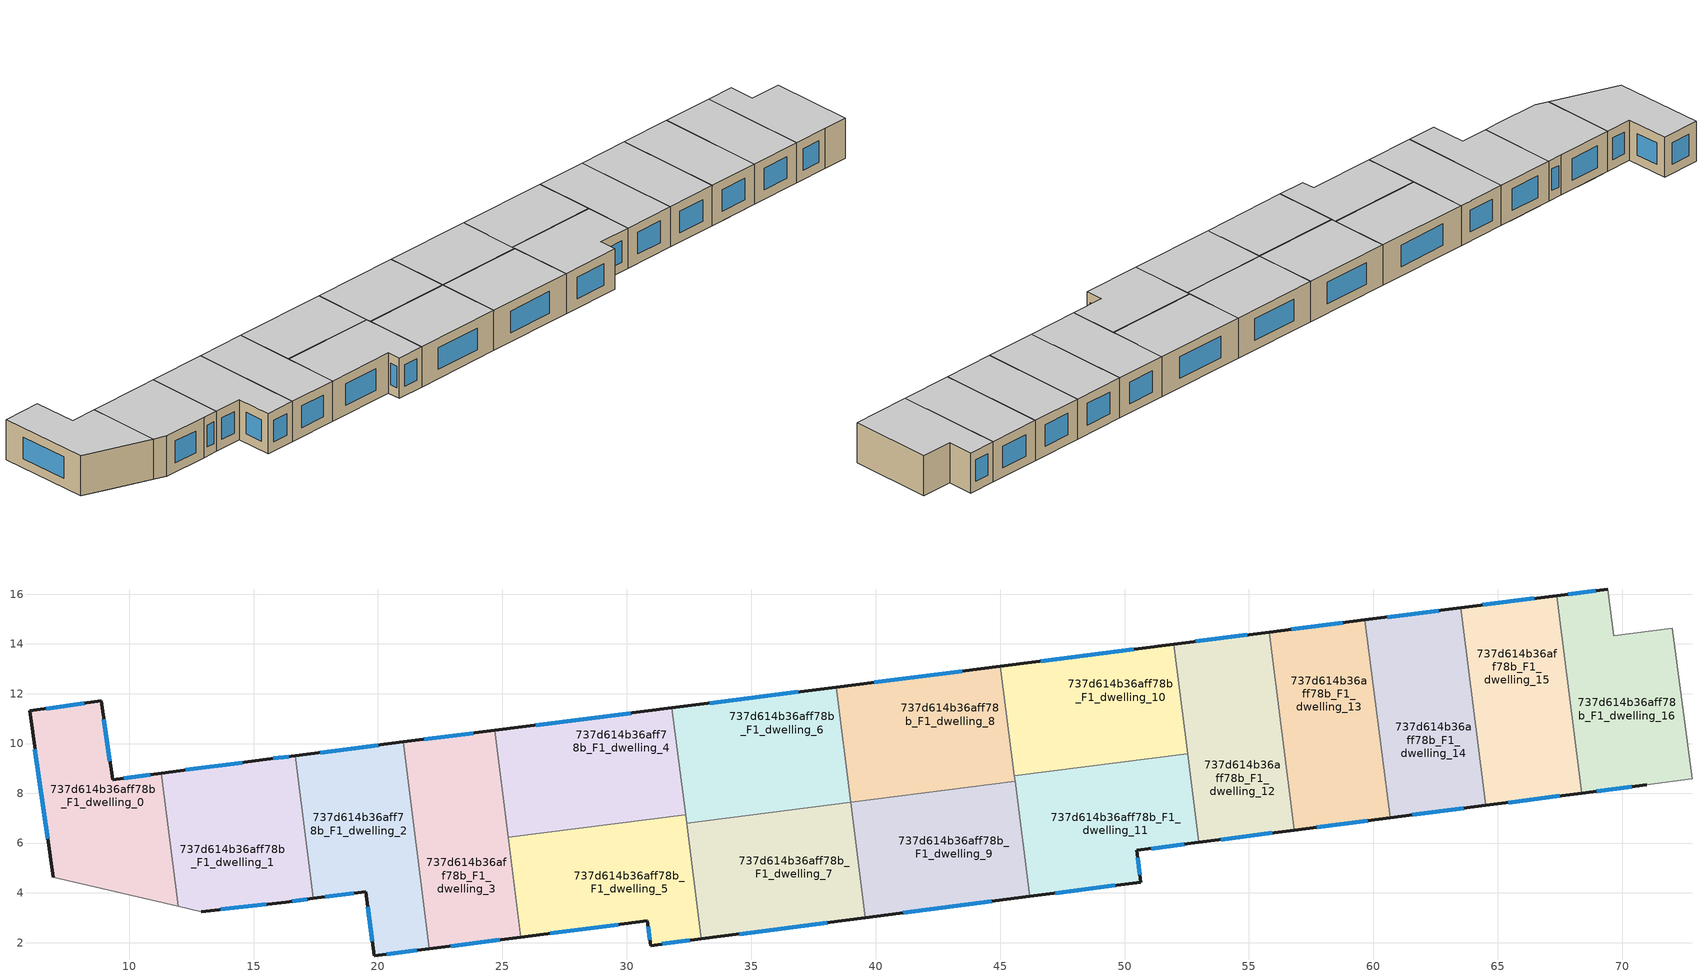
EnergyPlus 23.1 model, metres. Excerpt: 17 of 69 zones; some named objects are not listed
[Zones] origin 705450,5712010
737d614b36aff78b_F1_dwelling_0
 floor to 737d614b36aff78b_F0_dwelling_0 (EU_floor_Construction): 8.87,11.71 9.33,8.55 11.3,8.81 11.53,7.01 9.27,4.09 6.94,4.63 6,11.31 z3
 floor to 737d614b36aff78b_F0_dwelling_1 (EU_floor_Construction): 11.53,7.01 11.98,3.46 9.27,4.09 z3
 wall outside (EU_wall_Construction): 11.3,8.81 9.33,8.55 8.87,11.71 6,11.31 6.94,4.63 z3:6
 wall to 737d614b36aff78b_F1_dwelling_1 (EU_wall_Construction): 11.98,3.46 11.3,8.81 z3:6
 wall adiabatic (EU_wall_Construction): 6.94,4.63 11.98,3.46 z3:6
 window (EU_Window_Construction): 6.22,9.76 6.72,6.18 / 8.21,11.62 6.66,11.4 / 9.23,9.28 8.98,10.98 / 10.84,8.75 9.79,8.61 z3.69:5.31
 ceiling to 737d614b36aff78b_F2_dwelling_0 (EU_floor_Construction): 11.98,3.46 11.3,8.81 9.33,8.55 8.87,11.71 6,11.31 6.94,4.63 z6
737d614b36aff78b_F1_dwelling_1
 floor to 737d614b36aff78b_F0_dwelling_1 (EU_floor_Construction): 17.17,5.59 17.41,3.77 16.3,3.63 12.9,3.25 11.98,3.46 11.53,7.01 12.96,8.86 z3
 floor to 737d614b36aff78b_F0_dwelling_0 (EU_floor_Construction): 12.96,8.86 11.53,7.01 11.3,8.81 12.77,9 z3
 floor to 737d614b36aff78b_F0_dwelling_2 (EU_floor_Construction): 16.68,9.51 17.17,5.59 12.96,8.86 12.77,9 15.53,9.37 z3
 wall outside (EU_wall_Construction): 12.9,3.25 16.3,3.63 17.41,3.77 / 16.68,9.51 15.53,9.37 11.3,8.81 z3:6
 wall adiabatic (EU_wall_Construction): 11.98,3.46 12.9,3.25 z3:6
 wall to 737d614b36aff78b_F1_dwelling_2 (EU_wall_Construction): 17.41,3.77 16.68,9.51 z3:6
 window (EU_Window_Construction): 16.56,3.66 17.15,3.74 / 13.68,3.33 15.51,3.54 / 14.55,9.24 12.28,8.94 / 16.41,9.48 15.8,9.4 z3.69:5.31
 ceiling to 737d614b36aff78b_F2_dwelling_1 (EU_floor_Construction): 17.41,3.77 16.68,9.51 15.53,9.37 11.3,8.81 11.98,3.46 12.9,3.25 16.3,3.63 z6
737d614b36aff78b_F1_dwelling_10
 floor to 737d614b36aff78b_F0_dwelling_12 (EU_floor_Construction): 51.97,13.99 52.53,9.6 50.38,9.32 45.43,13.16 z3
 floor to 737d614b36aff78b_F0_dwelling_10 (EU_floor_Construction): 48.22,11 46.55,8.84 45.57,8.71 45.01,13.11 45.43,13.16 z3
 floor to 737d614b36aff78b_F0_dwelling_11 (EU_floor_Construction): 50.38,9.32 46.55,8.84 48.22,11 z3
 wall outside (EU_wall_Construction): 51.97,13.99 45.01,13.11 z3:6
 wall to 737d614b36aff78b_F1_dwelling_11 (EU_wall_Construction): 45.57,8.71 52.53,9.6 z3:6
 wall to 737d614b36aff78b_F1_dwelling_12 (EU_wall_Construction): 52.53,9.6 51.97,13.99 z3:6
 wall to 737d614b36aff78b_F1_dwelling_8 (EU_wall_Construction): 45.01,13.11 45.57,8.71 z3:6
 window (EU_Window_Construction): 50.36,13.79 46.62,13.31 z3.69:5.31
 ceiling to 737d614b36aff78b_F2_dwelling_10 (EU_floor_Construction): 52.53,9.6 51.97,13.99 45.01,13.11 45.57,8.71 z6
737d614b36aff78b_F1_dwelling_11
 floor to 737d614b36aff78b_F0_dwelling_11 (EU_floor_Construction): 52.8,7.45 52.98,6.03 50.49,5.7 50.66,4.43 48.97,4.21 45.83,6.65 45.7,7.73 46.55,8.84 50.38,9.32 z3
 floor to 737d614b36aff78b_F0_dwelling_13 (EU_floor_Construction): 52.61,8.95 52.8,7.45 51.96,8.1 z3
 floor to 737d614b36aff78b_F0_dwelling_9 (EU_floor_Construction): 48.97,4.21 46.19,3.85 45.83,6.65 z3
 floor to 737d614b36aff78b_F0_dwelling_10 (EU_floor_Construction): 46.55,8.84 45.7,7.73 45.57,8.71 z3
 floor to 737d614b36aff78b_F0_dwelling_12 (EU_floor_Construction): 52.53,9.6 52.61,8.95 51.96,8.1 50.38,9.32 z3
 wall outside (EU_wall_Construction): 46.19,3.85 50.66,4.43 50.49,5.7 52.98,6.03 z3:6
 wall to 737d614b36aff78b_F1_dwelling_9 (EU_wall_Construction): 45.6,8.48 46.19,3.85 z3:6
 wall to 737d614b36aff78b_F1_dwelling_12 (EU_wall_Construction): 52.98,6.03 52.53,9.6 z3:6
 wall to 737d614b36aff78b_F1_dwelling_8 (EU_wall_Construction): 45.57,8.71 45.6,8.48 z3:6
 window (EU_Window_Construction): 51.06,5.78 52.41,5.95 / 50.62,4.73 50.53,5.41 / 47.22,3.99 49.62,4.3 z3.69:5.31
 ceiling to 737d614b36aff78b_F2_dwelling_11 (EU_floor_Construction): 52.98,6.03 52.53,9.6 45.57,8.71 46.19,3.85 50.66,4.43 50.49,5.7 z6
737d614b36aff78b_F1_dwelling_12
 floor to 737d614b36aff78b_F0_dwelling_13 (EU_floor_Construction): 56.21,11.36 56.83,6.52 54.4,6.21 52.8,7.45 52.61,8.95 55.13,12.2 z3
 floor to 737d614b36aff78b_F0_dwelling_12 (EU_floor_Construction): 55.13,12.2 52.61,8.95 51.97,13.99 52.69,14.08 z3
 floor to 737d614b36aff78b_F0_dwelling_11 (EU_floor_Construction): 54.4,6.21 52.98,6.03 52.8,7.45 z3
 floor to 737d614b36aff78b_F0_dwelling_14 (EU_floor_Construction): 55.82,14.48 56.21,11.36 52.69,14.08 z3
 wall outside (EU_wall_Construction): 55.81,14.48 51.97,13.99 / 52.98,6.03 56.83,6.52 z3:6
 wall to 737d614b36aff78b_F1_dwelling_13 (EU_wall_Construction): 56.83,6.52 55.81,14.48 z3:6
 window (EU_Window_Construction): 54.93,14.37 52.86,14.1 / 53.87,6.14 55.94,6.41 z3.69:5.31
 ceiling to 737d614b36aff78b_F2_dwelling_12 (EU_floor_Construction): 56.83,6.52 55.81,14.48 51.97,13.99 52.98,6.03 z6
737d614b36aff78b_F1_dwelling_13
 floor to 737d614b36aff78b_F0_dwelling_14 (EU_floor_Construction): 59.66,14.97 60.25,10.36 59.22,9.03 56.21,11.36 55.82,14.48 z3
 floor to 737d614b36aff78b_F0_dwelling_13 (EU_floor_Construction): 60.55,8 60.67,7.02 56.83,6.52 56.21,11.36 z3
 floor to 737d614b36aff78b_F0_dwelling_15 (EU_floor_Construction): 60.25,10.36 60.55,8 59.22,9.03 z3
 wall outside (EU_wall_Construction): 59.66,14.97 55.81,14.48 / 56.83,6.52 60.67,7.02 z3:6
 wall to 737d614b36aff78b_F1_dwelling_14 (EU_wall_Construction): 60.67,7.02 59.66,14.97 z3:6
 window (EU_Window_Construction): 58.77,14.85 56.7,14.59 / 57.72,6.64 59.78,6.9 z3.69:5.31
 ceiling to 737d614b36aff78b_F2_dwelling_13 (EU_floor_Construction): 60.67,7.02 59.66,14.97 55.81,14.48 56.83,6.52 z6
737d614b36aff78b_F1_dwelling_14
 floor to 737d614b36aff78b_F0_dwelling_15 (EU_floor_Construction): 63.96,11.92 64.52,7.51 61.65,7.14 60.55,8 60.25,10.36 62.39,13.13 z3
 floor to 737d614b36aff78b_F0_dwelling_14 (EU_floor_Construction): 62.39,13.13 60.25,10.36 59.66,14.97 59.97,15.01 z3
 floor to 737d614b36aff78b_F0_dwelling_13 (EU_floor_Construction): 61.65,7.14 60.67,7.02 60.55,8 z3
 floor to 737d614b36aff78b_F0_dwelling_16 (EU_floor_Construction): 63.51,15.46 63.96,11.92 59.97,15.01 z3
 wall outside (EU_wall_Construction): 63.51,15.46 59.66,14.97 / 60.67,7.02 64.52,7.51 z3:6
 wall to 737d614b36aff78b_F1_dwelling_15 (EU_wall_Construction): 64.52,7.51 63.51,15.46 z3:6
 window (EU_Window_Construction): 62.62,15.34 60.55,15.08 / 61.56,7.13 63.63,7.4 z3.69:5.31
 ceiling to 737d614b36aff78b_F2_dwelling_14 (EU_floor_Construction): 64.52,7.51 63.51,15.46 59.66,14.97 60.67,7.02 z6
737d614b36aff78b_F1_dwelling_15
 floor to 737d614b36aff78b_F0_dwelling_16 (EU_floor_Construction): 67.36,15.94 67.82,12.38 66.15,10.22 63.96,11.92 63.51,15.46 z3
 floor to 737d614b36aff78b_F0_dwelling_15 (EU_floor_Construction): 68.3,8.55 68.37,8.01 64.52,7.51 63.96,11.92 z3
 floor to 737d614b36aff78b_F0_dwelling_17 (EU_floor_Construction): 67.82,12.38 68.3,8.55 66.15,10.22 z3
 wall outside (EU_wall_Construction): 67.36,15.95 63.51,15.46 / 64.52,7.51 68.37,8.01 z3:6
 wall to 737d614b36aff78b_F1_dwelling_16 (EU_wall_Construction): 68.37,8.01 67.36,15.95 z3:6
 window (EU_Window_Construction): 66.47,15.83 64.4,15.57 / 65.41,7.63 67.48,7.9 z3.69:5.31
 ceiling to 737d614b36aff78b_F2_dwelling_15 (EU_floor_Construction): 68.37,8.01 67.36,15.95 63.51,15.46 64.52,7.51 z6
737d614b36aff78b_F1_dwelling_16
 floor to 737d614b36aff78b_F0_dwelling_17 (EU_floor_Construction): 72.02,14.63 72.8,8.59 70.99,8.35 68.91,8.08 68.3,8.55 67.82,12.38 69.6,14.68 69.65,14.32 z3
 floor to 737d614b36aff78b_F0_dwelling_16 (EU_floor_Construction): 69.41,16.2 69.6,14.68 67.82,12.38 67.36,15.94 z3
 floor to 737d614b36aff78b_F0_dwelling_15 (EU_floor_Construction): 68.91,8.08 68.37,8.01 68.3,8.55 z3
 wall outside (EU_wall_Construction): 68.37,8.01 70.99,8.35 / 69.41,16.2 67.36,15.95 z3:6
 wall adiabatic (EU_wall_Construction): 70.99,8.35 72.8,8.59 72.02,14.63 69.65,14.32 69.41,16.2 z3:6
 window (EU_Window_Construction): 68.98,8.09 70.39,8.27 / 68.94,16.14 67.84,16 z3.69:5.31
 ceiling to 737d614b36aff78b_F2_dwelling_16 (EU_floor_Construction): 72.8,8.59 72.02,14.63 69.65,14.32 69.41,16.2 67.36,15.95 68.37,8.01 70.99,8.35 z6
737d614b36aff78b_F1_dwelling_2
 floor to 737d614b36aff78b_F0_dwelling_2 (EU_floor_Construction): 21.17,8.77 21.51,6.14 19.56,3.63 19.51,4.05 19.22,4.01 17.17,5.59 16.68,9.51 19.72,9.9 z3
 floor to 737d614b36aff78b_F0_dwelling_1 (EU_floor_Construction): 19.22,4.01 17.41,3.77 17.17,5.59 z3
 floor to 737d614b36aff78b_F0_dwelling_3 (EU_floor_Construction): 21.51,6.14 22.07,1.75 19.85,1.47 19.56,3.63 z3
 floor to 737d614b36aff78b_F0_dwelling_4 (EU_floor_Construction): 21.01,10.06 21.17,8.77 19.72,9.9 z3
 wall outside (EU_wall_Construction): 17.41,3.77 19.51,4.05 19.85,1.47 22.07,1.75 / 21.01,10.06 16.68,9.51 z3:6
 wall to 737d614b36aff78b_F1_dwelling_3 (EU_wall_Construction): 22.07,1.75 21.01,10.06 z3:6
 window (EU_Window_Construction): 19.58,3.45 19.77,2.07 / 17.89,3.84 19.02,3.98 / 20.01,9.93 17.68,9.64 / 20.36,1.53 21.55,1.69 z3.69:5.31
 ceiling to 737d614b36aff78b_F2_dwelling_2 (EU_floor_Construction): 22.07,1.75 21.01,10.06 16.68,9.51 17.41,3.77 19.51,4.05 19.85,1.47 z6
737d614b36aff78b_F1_dwelling_3
 floor to 737d614b36aff78b_F0_dwelling_3 (EU_floor_Construction): 25.32,5.56 25.75,2.22 22.07,1.75 21.51,6.14 22.66,7.62 z3
 floor to 737d614b36aff78b_F0_dwelling_2 (EU_floor_Construction): 22.66,7.62 21.51,6.14 21.17,8.77 z3
 floor to 737d614b36aff78b_F0_dwelling_4 (EU_floor_Construction): 24.69,10.53 25.32,5.56 21.17,8.77 21.01,10.06 z3
 wall outside (EU_wall_Construction): 24.69,10.53 21.01,10.06 / 22.07,1.75 25.75,2.22 z3:6
 wall to 737d614b36aff78b_F1_dwelling_4 (EU_wall_Construction): 25.24,6.23 24.69,10.53 z3:6
 wall to 737d614b36aff78b_F1_dwelling_5 (EU_wall_Construction): 25.75,2.22 25.24,6.23 z3:6
 window (EU_Window_Construction): 23.84,10.42 21.86,10.17 / 22.92,1.86 24.9,2.11 z3.69:5.31
 ceiling to 737d614b36aff78b_F2_dwelling_3 (EU_floor_Construction): 25.75,2.22 24.69,10.53 21.01,10.06 22.07,1.75 z6
737d614b36aff78b_F1_dwelling_4
 floor to 737d614b36aff78b_F0_dwelling_4 (EU_floor_Construction): 29.41,8.12 28.24,6.62 25.24,6.24 24.69,10.53 26.08,10.7 z3
 floor to 737d614b36aff78b_F0_dwelling_6 (EU_floor_Construction): 31.81,11.43 32.36,7.14 30.91,6.96 26.08,10.7 z3
 floor to 737d614b36aff78b_F0_dwelling_5 (EU_floor_Construction): 30.91,6.96 28.24,6.62 29.41,8.12 z3
 wall outside (EU_wall_Construction): 31.81,11.43 24.69,10.53 z3:6
 wall to 737d614b36aff78b_F1_dwelling_5 (EU_wall_Construction): 25.24,6.24 32.36,7.14 z3:6
 wall to 737d614b36aff78b_F1_dwelling_6 (EU_wall_Construction): 32.36,7.14 31.81,11.43 z3:6
 window (EU_Window_Construction): 30.17,11.22 26.34,10.74 z3.69:5.31
 ceiling to 737d614b36aff78b_F2_dwelling_4 (EU_floor_Construction): 32.36,7.14 31.81,11.43 24.69,10.53 25.24,6.24 z6
737d614b36aff78b_F1_dwelling_5
 floor to 737d614b36aff78b_F0_dwelling_5 (EU_floor_Construction): 32.54,5.69 32.99,2.15 30.95,1.88 30.82,2.87 29.08,2.65 26.63,4.54 28.24,6.62 30.91,6.96 z3
 floor to 737d614b36aff78b_F0_dwelling_3 (EU_floor_Construction): 29.08,2.65 25.75,2.22 25.32,5.56 z3
 floor to 737d614b36aff78b_F0_dwelling_6 (EU_floor_Construction): 32.36,7.14 32.54,5.69 30.91,6.96 z3
 floor to 737d614b36aff78b_F0_dwelling_4 (EU_floor_Construction): 28.24,6.62 26.63,4.54 25.32,5.56 25.24,6.24 z3
 wall outside (EU_wall_Construction): 25.75,2.22 30.82,2.87 30.95,1.88 32.99,2.15 z3:6
 wall to 737d614b36aff78b_F1_dwelling_7 (EU_wall_Construction): 32.99,2.15 32.4,6.79 z3:6
 wall to 737d614b36aff78b_F1_dwelling_6 (EU_wall_Construction): 32.4,6.79 32.36,7.14 z3:6
 window (EU_Window_Construction): 26.92,2.37 29.65,2.72 / 31.42,1.95 32.52,2.09 / 30.85,2.64 30.92,2.11 z3.69:5.31
 ceiling to 737d614b36aff78b_F2_dwelling_5 (EU_floor_Construction): 32.99,2.15 32.36,7.14 25.24,6.24 25.75,2.22 30.82,2.87 30.95,1.88 z6
737d614b36aff78b_F1_dwelling_6
 floor to 737d614b36aff78b_F0_dwelling_6 (EU_floor_Construction): 35.78,8.81 34.41,7.05 32.4,6.79 31.81,11.43 32.31,11.5 z3
 floor to 737d614b36aff78b_F0_dwelling_7 (EU_floor_Construction): 37.53,7.45 34.41,7.05 35.78,8.81 z3
 floor to 737d614b36aff78b_F0_dwelling_8 (EU_floor_Construction): 38.41,12.27 39,7.63 37.54,7.45 32.31,11.5 z3
 wall outside (EU_wall_Construction): 38.41,12.27 31.81,11.43 z3:6
 wall to 737d614b36aff78b_F1_dwelling_7 (EU_wall_Construction): 32.4,6.79 39,7.63 z3:6
 wall to 737d614b36aff78b_F1_dwelling_8 (EU_wall_Construction): 39,7.64 38.41,12.27 z3:6
 window (EU_Window_Construction): 36.88,12.08 33.34,11.63 z3.69:5.31
 ceiling to 737d614b36aff78b_F2_dwelling_6 (EU_floor_Construction): 39,7.63 38.41,12.27 31.81,11.43 32.4,6.79 z6
737d614b36aff78b_F1_dwelling_7
 floor to 737d614b36aff78b_F0_dwelling_7 (EU_floor_Construction): 39.18,6.17 39.59,3 36.53,2.61 33.06,5.3 34.41,7.05 37.53,7.45 z3
 floor to 737d614b36aff78b_F0_dwelling_5 (EU_floor_Construction): 36.53,2.61 32.99,2.15 32.54,5.69 z3
 floor to 737d614b36aff78b_F0_dwelling_8 (EU_floor_Construction): 39,7.63 39.18,6.17 37.54,7.45 z3
 floor to 737d614b36aff78b_F0_dwelling_6 (EU_floor_Construction): 34.41,7.05 33.06,5.3 32.54,5.69 32.4,6.79 z3
 wall outside (EU_wall_Construction): 32.99,2.15 39.59,3 z3:6
 wall to 737d614b36aff78b_F1_dwelling_9 (EU_wall_Construction): 39.59,3 39,7.63 z3:6
 window (EU_Window_Construction): 34.52,2.35 38.06,2.8 z3.69:5.31
 ceiling to 737d614b36aff78b_F2_dwelling_7 (EU_floor_Construction): 39.59,3 39,7.63 32.4,6.79 32.99,2.15 z6
737d614b36aff78b_F1_dwelling_8
 floor to 737d614b36aff78b_F0_dwelling_10 (EU_floor_Construction): 45.01,13.11 45.6,8.48 43.77,8.24 38.55,12.29 z3
 floor to 737d614b36aff78b_F0_dwelling_8 (EU_floor_Construction): 42.01,9.61 40.64,7.85 39,7.64 38.41,12.27 38.55,12.29 z3
 floor to 737d614b36aff78b_F0_dwelling_9 (EU_floor_Construction): 43.77,8.24 40.64,7.85 42.01,9.61 z3
 wall outside (EU_wall_Construction): 45.01,13.11 38.41,12.27 z3:6
 wall to 737d614b36aff78b_F1_dwelling_9 (EU_wall_Construction): 39,7.64 45.6,8.48 z3:6
 window (EU_Window_Construction): 43.48,12.91 39.94,12.46 z3.69:5.31
 ceiling to 737d614b36aff78b_F2_dwelling_8 (EU_floor_Construction): 45.6,8.48 45.01,13.11 38.41,12.27 39,7.64 z6
737d614b36aff78b_F1_dwelling_9
 floor to 737d614b36aff78b_F0_dwelling_9 (EU_floor_Construction): 45.83,6.65 46.19,3.85 42.75,3.41 39.28,6.09 40.64,7.85 43.77,8.24 z3
 floor to 737d614b36aff78b_F0_dwelling_11 (EU_floor_Construction): 45.7,7.73 45.83,6.65 45.22,7.12 z3
 floor to 737d614b36aff78b_F0_dwelling_10 (EU_floor_Construction): 45.6,8.48 45.7,7.73 45.22,7.12 43.77,8.24 z3
 floor adiabatic (EU_floor_Construction): 40.64,7.85 39.28,6.09 42.75,3.41 39.59,3 39,7.64 z3
 wall outside (EU_wall_Construction): 39.59,3 46.19,3.85 z3:6
 window (EU_Window_Construction): 41.11,3.2 44.66,3.66 z3.69:5.31
 ceiling to 737d614b36aff78b_F2_dwelling_9 (EU_floor_Construction): 46.19,3.85 45.6,8.48 39,7.64 39.59,3 z6
[Building]
EU S2 Campaign: North Axis=0; Terrain=City; Solar Distribution=FullExterior
[Site:Location]
London: Latitude=51.5; Longitude=-0.5; Time Zone=0; Elevation=25
[SizingPeriod:WeatherFileDays]
AnnualSizingPeriod: Begin Month=1; Begin Day of Month=1; End Month=12; End Day of Month=31; Day of Week for Start Day=Monday; Use Weather File Daylight Saving Period=No; Use Weather File Rain and Snow Indicators=No
[MATERIAL]
EU_InternalMass_Material: Roughness=MediumRough; Thickness=0.1; Conductivity=1; Density=1800; Specific Heat=900; Thermal Absorptance=0.9; Solar Absorptance=0.7; Visible Absorptance=0.7
[MATERIAL:NOMASS] Roughness=MediumRough; Thermal Absorptance=0.9; Solar Absorptance=0.7; Visible Absorptance=0.7
Name | Thermal Resistance
EU_wall_NoMass | 0.635353
EU_floor_NoMass | 1.96382
[WINDOWMATERIAL:SIMPLEGLAZINGSYSTEM]
EU_Window_SimpleGlazing: UFactor=2.96269; Solar Heat Gain Coefficient=0.76; Visible Transmittance=0.76
[CONSTRUCTION]
EU_wall_Construction: EU_wall_NoMass
EU_floor_Construction: EU_floor_NoMass
EU_InternalMass_Construction: EU_InternalMass_Material
EU_Window_Construction: EU_Window_SimpleGlazing
[ZONE] Type=1; Multiplier=1; Ceiling Height=autocalculate; Floor Area=autocalculate; Part of Total Floor Area=Yes
Name | Volume
737d614b36aff78b_F1_dwelling_0 | 93.2402
737d614b36aff78b_F1_dwelling_1; 737d614b36aff78b_F1_dwelling_11 | 93.241
737d614b36aff78b_F1_dwelling_10 | 93.2307
737d614b36aff78b_F1_dwelling_12 | 93.2629
737d614b36aff78b_F1_dwelling_13 | 93.2175
737d614b36aff78b_F1_dwelling_14 | 93.238
737d614b36aff78b_F1_dwelling_15; 737d614b36aff78b_F1_dwelling_16 | 93.2432
737d614b36aff78b_F1_dwelling_2 | 93.2278
737d614b36aff78b_F1_dwelling_3 | 93.2351
737d614b36aff78b_F1_dwelling_4; 737d614b36aff78b_F1_dwelling_6 | 93.2336
737d614b36aff78b_F1_dwelling_5 | 93.2292
737d614b36aff78b_F1_dwelling_7 | 93.2476
737d614b36aff78b_F1_dwelling_8 | 93.2468
737d614b36aff78b_F1_dwelling_9 | 93.2263
[INTERNALMASS] Construction=EU_InternalMass_Construction
Name | Zone or ZoneList | Surface Area
737d614b36aff78b_F1_dwelling_0_EU_InternalMass | 737d614b36aff78b_F1_dwelling_0 | 31.0801
737d614b36aff78b_F1_dwelling_1_EU_InternalMass | 737d614b36aff78b_F1_dwelling_1 | 31.0803
737d614b36aff78b_F1_dwelling_2_EU_InternalMass | 737d614b36aff78b_F1_dwelling_2 | 31.0759
737d614b36aff78b_F1_dwelling_3_EU_InternalMass | 737d614b36aff78b_F1_dwelling_3 | 31.0783
737d614b36aff78b_F1_dwelling_4_EU_InternalMass | 737d614b36aff78b_F1_dwelling_4 | 31.0809
737d614b36aff78b_F1_dwelling_5_EU_InternalMass | 737d614b36aff78b_F1_dwelling_5 | 31.0765
737d614b36aff78b_F1_dwelling_6_EU_InternalMass | 737d614b36aff78b_F1_dwelling_6 | 31.0766
737d614b36aff78b_F1_dwelling_7_EU_InternalMass | 737d614b36aff78b_F1_dwelling_7 | 31.0822
737d614b36aff78b_F1_dwelling_8_EU_InternalMass | 737d614b36aff78b_F1_dwelling_8 | 31.0828
737d614b36aff78b_F1_dwelling_9_EU_InternalMass | 737d614b36aff78b_F1_dwelling_9 | 31.075
737d614b36aff78b_F1_dwelling_10_EU_InternalMass | 737d614b36aff78b_F1_dwelling_10 | 31.0787
737d614b36aff78b_F1_dwelling_11_EU_InternalMass | 737d614b36aff78b_F1_dwelling_11 | 31.0802
737d614b36aff78b_F1_dwelling_12_EU_InternalMass | 737d614b36aff78b_F1_dwelling_12 | 31.0878
737d614b36aff78b_F1_dwelling_13_EU_InternalMass | 737d614b36aff78b_F1_dwelling_13 | 31.0725
737d614b36aff78b_F1_dwelling_14_EU_InternalMass | 737d614b36aff78b_F1_dwelling_14 | 31.0795
737d614b36aff78b_F1_dwelling_15_EU_InternalMass | 737d614b36aff78b_F1_dwelling_15 | 31.081
737d614b36aff78b_F1_dwelling_16_EU_InternalMass | 737d614b36aff78b_F1_dwelling_16 | 31.0809
[OTHEREQUIPMENT] Fuel Type=Electricity; Design Level Calculation Method=Watts/Area; Power per Zone Floor Area=1; Fraction Latent=0; Fraction Radiant=0; Fraction Lost=0; Carbon Dioxide Generation Rate=0; EndUse Subcategory=EU_Step8_InternalGains
Name | Zone or ZoneList or Space or SpaceList | Schedule
EU_Step8_InternalGain_737d614b36aff78b_F1_dwelling_0_f000 | 737d614b36aff78b_F1_dwelling_0 | EU_Step8_GainSchedule_737d614b36aff78b_F1_dwelling_0_f000
EU_Step8_InternalGain_737d614b36aff78b_F1_dwelling_1_f000 | 737d614b36aff78b_F1_dwelling_1 | EU_Step8_GainSchedule_737d614b36aff78b_F1_dwelling_1_f000
EU_Step8_InternalGain_737d614b36aff78b_F1_dwelling_2_f000 | 737d614b36aff78b_F1_dwelling_2 | EU_Step8_GainSchedule_737d614b36aff78b_F1_dwelling_2_f000
EU_Step8_InternalGain_737d614b36aff78b_F1_dwelling_3_f000 | 737d614b36aff78b_F1_dwelling_3 | EU_Step8_GainSchedule_737d614b36aff78b_F1_dwelling_3_f000
EU_Step8_InternalGain_737d614b36aff78b_F1_dwelling_4_f000 | 737d614b36aff78b_F1_dwelling_4 | EU_Step8_GainSchedule_737d614b36aff78b_F1_dwelling_4_f000
EU_Step8_InternalGain_737d614b36aff78b_F1_dwelling_5_f000 | 737d614b36aff78b_F1_dwelling_5 | EU_Step8_GainSchedule_737d614b36aff78b_F1_dwelling_5_f000
EU_Step8_InternalGain_737d614b36aff78b_F1_dwelling_6_f000 | 737d614b36aff78b_F1_dwelling_6 | EU_Step8_GainSchedule_737d614b36aff78b_F1_dwelling_6_f000
EU_Step8_InternalGain_737d614b36aff78b_F1_dwelling_7_f000 | 737d614b36aff78b_F1_dwelling_7 | EU_Step8_GainSchedule_737d614b36aff78b_F1_dwelling_7_f000
EU_Step8_InternalGain_737d614b36aff78b_F1_dwelling_8_f000 | 737d614b36aff78b_F1_dwelling_8 | EU_Step8_GainSchedule_737d614b36aff78b_F1_dwelling_8_f000
EU_Step8_InternalGain_737d614b36aff78b_F1_dwelling_9_f000 | 737d614b36aff78b_F1_dwelling_9 | EU_Step8_GainSchedule_737d614b36aff78b_F1_dwelling_9_f000
EU_Step8_InternalGain_737d614b36aff78b_F1_dwelling_10_f000 | 737d614b36aff78b_F1_dwelling_10 | EU_Step8_GainSchedule_737d614b36aff78b_F1_dwelling_10_f000
EU_Step8_InternalGain_737d614b36aff78b_F1_dwelling_11_f000 | 737d614b36aff78b_F1_dwelling_11 | EU_Step8_GainSchedule_737d614b36aff78b_F1_dwelling_11_f000
EU_Step8_InternalGain_737d614b36aff78b_F1_dwelling_12_f000 | 737d614b36aff78b_F1_dwelling_12 | EU_Step8_GainSchedule_737d614b36aff78b_F1_dwelling_12_f000
EU_Step8_InternalGain_737d614b36aff78b_F1_dwelling_13_f000 | 737d614b36aff78b_F1_dwelling_13 | EU_Step8_GainSchedule_737d614b36aff78b_F1_dwelling_13_f000
EU_Step8_InternalGain_737d614b36aff78b_F1_dwelling_14_f000 | 737d614b36aff78b_F1_dwelling_14 | EU_Step8_GainSchedule_737d614b36aff78b_F1_dwelling_14_f000
EU_Step8_InternalGain_737d614b36aff78b_F1_dwelling_15_f000 | 737d614b36aff78b_F1_dwelling_15 | EU_Step8_GainSchedule_737d614b36aff78b_F1_dwelling_15_f000
EU_Step8_InternalGain_737d614b36aff78b_F1_dwelling_16_f000 | 737d614b36aff78b_F1_dwelling_16 | EU_Step8_GainSchedule_737d614b36aff78b_F1_dwelling_16_f000
[ZONEVENTILATION:DESIGNFLOWRATE] Schedule=EU_AlwaysOn; Design Flow Rate Calculation Method=AirChanges/Hour; Air Changes per Hour=0.555504; Ventilation Type=Natural; Fan Pressure Rise=0; Fan Total Efficiency=1; Constant Term Coefficient=1; Temperature Term Coefficient=0; Velocity Term Coefficient=0; Velocity Squared Term Coefficient=0; Minimum Indoor Temperature=-100; Maximum Indoor Temperature=100; Delta Temperature=-100; Minimum Outdoor Temperature=-100; Maximum Outdoor Temperature=100; Maximum Wind Speed=40
Name | Zone or ZoneList or Space or SpaceList
EU_ConstantAir_737d614b36aff78b_F1_dwelling_0 | 737d614b36aff78b_F1_dwelling_0
EU_ConstantAir_737d614b36aff78b_F1_dwelling_1 | 737d614b36aff78b_F1_dwelling_1
EU_ConstantAir_737d614b36aff78b_F1_dwelling_2 | 737d614b36aff78b_F1_dwelling_2
EU_ConstantAir_737d614b36aff78b_F1_dwelling_3 | 737d614b36aff78b_F1_dwelling_3
EU_ConstantAir_737d614b36aff78b_F1_dwelling_4 | 737d614b36aff78b_F1_dwelling_4
EU_ConstantAir_737d614b36aff78b_F1_dwelling_5 | 737d614b36aff78b_F1_dwelling_5
EU_ConstantAir_737d614b36aff78b_F1_dwelling_6 | 737d614b36aff78b_F1_dwelling_6
EU_ConstantAir_737d614b36aff78b_F1_dwelling_7 | 737d614b36aff78b_F1_dwelling_7
EU_ConstantAir_737d614b36aff78b_F1_dwelling_8 | 737d614b36aff78b_F1_dwelling_8
EU_ConstantAir_737d614b36aff78b_F1_dwelling_9 | 737d614b36aff78b_F1_dwelling_9
EU_ConstantAir_737d614b36aff78b_F1_dwelling_10 | 737d614b36aff78b_F1_dwelling_10
EU_ConstantAir_737d614b36aff78b_F1_dwelling_11 | 737d614b36aff78b_F1_dwelling_11
EU_ConstantAir_737d614b36aff78b_F1_dwelling_12 | 737d614b36aff78b_F1_dwelling_12
EU_ConstantAir_737d614b36aff78b_F1_dwelling_13 | 737d614b36aff78b_F1_dwelling_13
EU_ConstantAir_737d614b36aff78b_F1_dwelling_14 | 737d614b36aff78b_F1_dwelling_14
EU_ConstantAir_737d614b36aff78b_F1_dwelling_15 | 737d614b36aff78b_F1_dwelling_15
EU_ConstantAir_737d614b36aff78b_F1_dwelling_16 | 737d614b36aff78b_F1_dwelling_16
[HVACTEMPLATE:ZONE:IDEALLOADSAIRSYSTEM] System Availability Schedule=EU_AlwaysOn; Maximum Heating Supply Air Temperature=50; Minimum Cooling Supply Air Temperature=13; Maximum Heating Supply Air Humidity Ratio=0.0156; Minimum Cooling Supply Air Humidity Ratio=0.0077; Heating Limit=NoLimit; Cooling Limit=NoLimit; Heating Availability Schedule=EU_AlwaysOn; Cooling Availability Schedule=EU_CoolingOff; Dehumidification Control Type=ConstantSensibleHeatRatio; Cooling Sensible Heat Ratio=0.7; Dehumidification Setpoint=60; Humidification Control Type=None; Humidification Setpoint=30; Outdoor Air Method=None; Outdoor Air Flow Rate per Person=0.00944; Outdoor Air Flow Rate per Zone Floor Area=0; Outdoor Air Flow Rate per Zone=0; Demand Controlled Ventilation Type=None; Outdoor Air Economizer Type=NoEconomizer; Heat Recovery Type=None; Sensible Heat Recovery Effectiveness=0.7; Latent Heat Recovery Effectiveness=0.65
Name | Template Thermostat
737d614b36aff78b_F1_dwelling_0 | EU_HeatOnly_737d614b36aff78b_F1_dwelling_0
737d614b36aff78b_F1_dwelling_1 | EU_HeatOnly_737d614b36aff78b_F1_dwelling_1
737d614b36aff78b_F1_dwelling_2 | EU_HeatOnly_737d614b36aff78b_F1_dwelling_2
737d614b36aff78b_F1_dwelling_3 | EU_HeatOnly_737d614b36aff78b_F1_dwelling_3
737d614b36aff78b_F1_dwelling_4 | EU_HeatOnly_737d614b36aff78b_F1_dwelling_4
737d614b36aff78b_F1_dwelling_5 | EU_HeatOnly_737d614b36aff78b_F1_dwelling_5
737d614b36aff78b_F1_dwelling_6 | EU_HeatOnly_737d614b36aff78b_F1_dwelling_6
737d614b36aff78b_F1_dwelling_7 | EU_HeatOnly_737d614b36aff78b_F1_dwelling_7
737d614b36aff78b_F1_dwelling_8 | EU_HeatOnly_737d614b36aff78b_F1_dwelling_8
737d614b36aff78b_F1_dwelling_9 | EU_HeatOnly_737d614b36aff78b_F1_dwelling_9
737d614b36aff78b_F1_dwelling_10 | EU_HeatOnly_737d614b36aff78b_F1_dwelling_10
737d614b36aff78b_F1_dwelling_11 | EU_HeatOnly_737d614b36aff78b_F1_dwelling_11
737d614b36aff78b_F1_dwelling_12 | EU_HeatOnly_737d614b36aff78b_F1_dwelling_12
737d614b36aff78b_F1_dwelling_13 | EU_HeatOnly_737d614b36aff78b_F1_dwelling_13
737d614b36aff78b_F1_dwelling_14 | EU_HeatOnly_737d614b36aff78b_F1_dwelling_14
737d614b36aff78b_F1_dwelling_15 | EU_HeatOnly_737d614b36aff78b_F1_dwelling_15
737d614b36aff78b_F1_dwelling_16 | EU_HeatOnly_737d614b36aff78b_F1_dwelling_16
[SIZING:ZONE] Zone Cooling Design Supply Air Temperature Input Method=SupplyAirTemperature; Zone Cooling Design Supply Air Temperature=13; Zone Heating Design Supply Air Temperature Input Method=SupplyAirTemperature; Zone Heating Design Supply Air Temperature=50; Zone Cooling Design Supply Air Humidity Ratio=0.008; Zone Heating Design Supply Air Humidity Ratio=0.008; Cooling Design Air Flow Method=DesignDay; Cooling Design Air Flow Rate=0; Cooling Minimum Air Flow per Zone Floor Area=0.000762; Cooling Minimum Air Flow=0; Cooling Minimum Air Flow Fraction=0.2; Heating Design Air Flow Method=DesignDay; Heating Design Air Flow Rate=0; Heating Maximum Air Flow per Zone Floor Area=0.002032; Heating Maximum Air Flow=0.141576; Heating Maximum Air Flow Fraction=0.3; Account for Dedicated Outdoor Air System=No; Dedicated Outdoor Air System Control Strategy=NeutralSupplyAir; Dedicated Outdoor Air Low Setpoint Temperature for Design=autosize; Dedicated Outdoor Air High Setpoint Temperature for Design=autosize; Zone Load Sizing Method=Sensible Load Only No Latent Load; Zone Latent Cooling Design Supply Air Humidity Ratio Input Method=HumidityRatioDifference; Zone Cooling Design Supply Air Humidity Ratio Difference=0.005; Zone Latent Heating Design Supply Air Humidity Ratio Input Method=HumidityRatioDifference; Zone Humidification Design Supply Air Humidity Ratio Difference=0.005
737d614b36aff78b_F1_dwelling_0; 737d614b36aff78b_F1_dwelling_1; 737d614b36aff78b_F1_dwelling_2; 737d614b36aff78b_F1_dwelling_3; 737d614b36aff78b_F1_dwelling_4; 737d614b36aff78b_F1_dwelling_5; 737d614b36aff78b_F1_dwelling_6; 737d614b36aff78b_F1_dwelling_7; 737d614b36aff78b_F1_dwelling_8; 737d614b36aff78b_F1_dwelling_9; 737d614b36aff78b_F1_dwelling_10; 737d614b36aff78b_F1_dwelling_11; 737d614b36aff78b_F1_dwelling_12; 737d614b36aff78b_F1_dwelling_13; 737d614b36aff78b_F1_dwelling_14; 737d614b36aff78b_F1_dwelling_15; 737d614b36aff78b_F1_dwelling_16
[SCHEDULE:CONSTANT]
Name | Hourly Value
EU_AlwaysOn | 1
EU_CoolingOff | 0
[SCHEDULE:FILE] Column Number=1; Rows to Skip at Top=0; Number of Hours of Data=8760; Column Separator=Comma; Interpolate to Timestep=No; Minutes per Item=60; Adjust Schedule for Daylight Savings=Yes
Name | File
EU_Step8_GainSchedule_737d614b36aff78b_F1_dwelling_0_f000 | ../../schedules/737d614b36aff78b/737d614b36aff78b_F1_dwelling_0_f000_gain.csv
EU_Step8_GainSchedule_737d614b36aff78b_F1_dwelling_1_f000 | ../../schedules/737d614b36aff78b/737d614b36aff78b_F1_dwelling_1_f000_gain.csv
EU_Step8_GainSchedule_737d614b36aff78b_F1_dwelling_2_f000 | ../../schedules/737d614b36aff78b/737d614b36aff78b_F1_dwelling_2_f000_gain.csv
EU_Step8_GainSchedule_737d614b36aff78b_F1_dwelling_3_f000 | ../../schedules/737d614b36aff78b/737d614b36aff78b_F1_dwelling_3_f000_gain.csv
EU_Step8_GainSchedule_737d614b36aff78b_F1_dwelling_4_f000 | ../../schedules/737d614b36aff78b/737d614b36aff78b_F1_dwelling_4_f000_gain.csv
EU_Step8_GainSchedule_737d614b36aff78b_F1_dwelling_5_f000 | ../../schedules/737d614b36aff78b/737d614b36aff78b_F1_dwelling_5_f000_gain.csv
EU_Step8_GainSchedule_737d614b36aff78b_F1_dwelling_6_f000 | ../../schedules/737d614b36aff78b/737d614b36aff78b_F1_dwelling_6_f000_gain.csv
EU_Step8_GainSchedule_737d614b36aff78b_F1_dwelling_7_f000 | ../../schedules/737d614b36aff78b/737d614b36aff78b_F1_dwelling_7_f000_gain.csv
EU_Step8_GainSchedule_737d614b36aff78b_F1_dwelling_8_f000 | ../../schedules/737d614b36aff78b/737d614b36aff78b_F1_dwelling_8_f000_gain.csv
EU_Step8_GainSchedule_737d614b36aff78b_F1_dwelling_9_f000 | ../../schedules/737d614b36aff78b/737d614b36aff78b_F1_dwelling_9_f000_gain.csv
EU_Step8_GainSchedule_737d614b36aff78b_F1_dwelling_10_f000 | ../../schedules/737d614b36aff78b/737d614b36aff78b_F1_dwelling_10_f000_gain.csv
EU_Step8_GainSchedule_737d614b36aff78b_F1_dwelling_11_f000 | ../../schedules/737d614b36aff78b/737d614b36aff78b_F1_dwelling_11_f000_gain.csv
EU_Step8_GainSchedule_737d614b36aff78b_F1_dwelling_12_f000 | ../../schedules/737d614b36aff78b/737d614b36aff78b_F1_dwelling_12_f000_gain.csv
EU_Step8_GainSchedule_737d614b36aff78b_F1_dwelling_13_f000 | ../../schedules/737d614b36aff78b/737d614b36aff78b_F1_dwelling_13_f000_gain.csv
EU_Step8_GainSchedule_737d614b36aff78b_F1_dwelling_14_f000 | ../../schedules/737d614b36aff78b/737d614b36aff78b_F1_dwelling_14_f000_gain.csv
EU_Step8_GainSchedule_737d614b36aff78b_F1_dwelling_15_f000 | ../../schedules/737d614b36aff78b/737d614b36aff78b_F1_dwelling_15_f000_gain.csv
EU_Step8_GainSchedule_737d614b36aff78b_F1_dwelling_16_f000 | ../../schedules/737d614b36aff78b/737d614b36aff78b_F1_dwelling_16_f000_gain.csv
